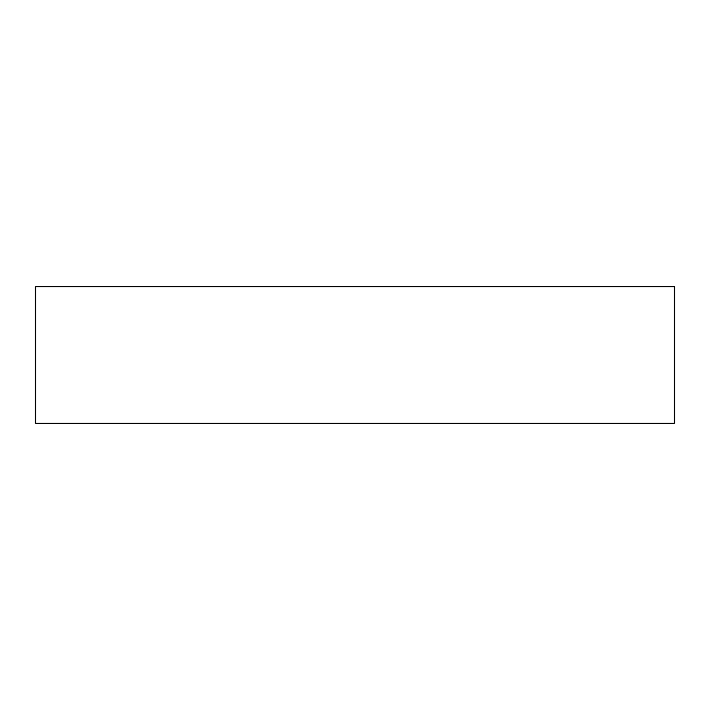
<?xml version="1.0" encoding="UTF-8"?>
<svg xmlns="http://www.w3.org/2000/svg" width="710" height="710" viewBox="0 0 710 710"><rect width="100%" height="100%" fill="white"/><g stroke="black" fill="none" stroke-linecap="round" stroke-linejoin="round"><path stroke-width="1.06" d="M674.5 286.538L35.5 286.538L35.5 423.462L674.5 423.462L674.5 286.538"/></g></svg>
